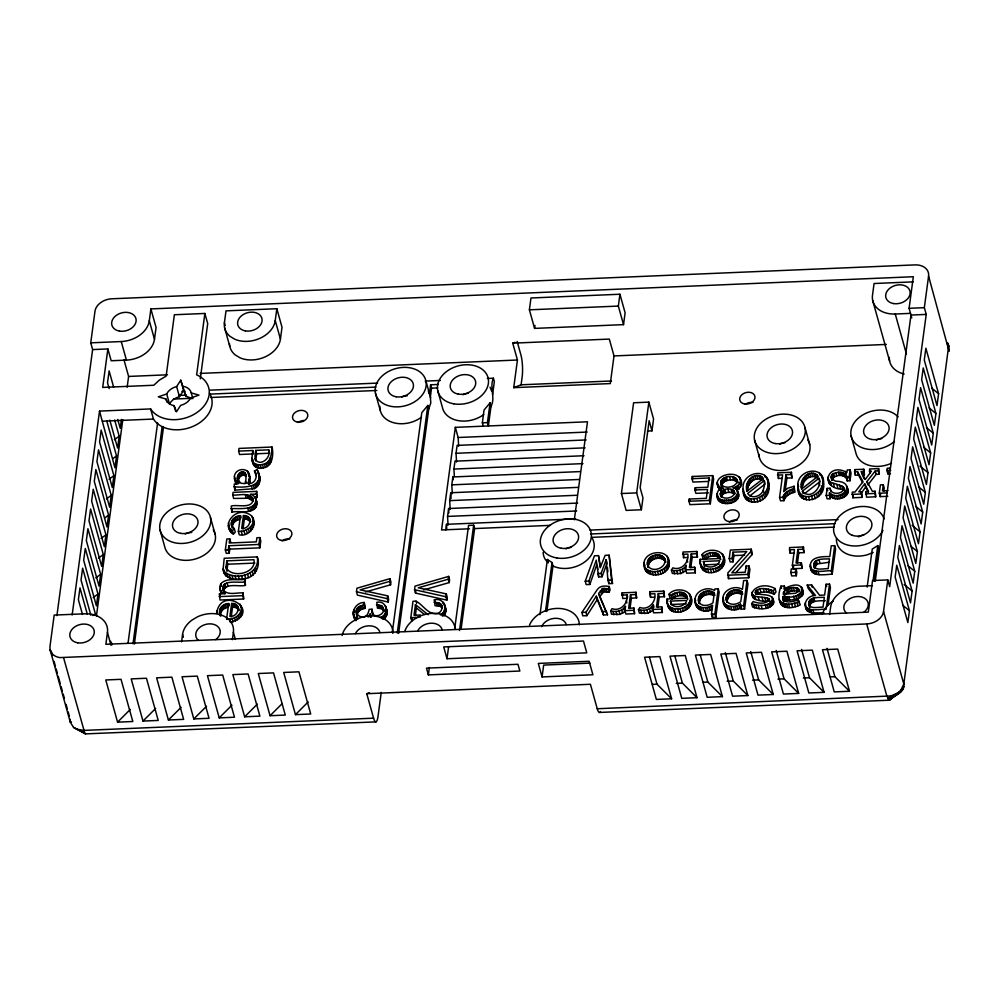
<?xml version="1.0" encoding="UTF-8"?>
<svg xmlns="http://www.w3.org/2000/svg" width="999" height="999" viewBox="0 0 999 999"><rect width="100%" height="100%" fill="white"/><g stroke="black" fill="none" stroke-linecap="round" stroke-linejoin="round"><path stroke-width="1.5" d="M223.114 569.055L224.226 558.279L257.267 556.893C261.251 567.37 253.771 578.995 242.457 578.883C234.89 580.144 223.476 578.908 223.114 569.055L224.763 574.45M224.051 572.427L224.051 569.992M737.175 480.282C737.524 488.049 721.328 490.047 720.629 482.217C722.527 475.037 737.225 473.951 737.799 482.529M784.365 586.026L783.965 589.035C807.816 575.337 807.729 601.398 782.966 596.515C781.817 604.495 793.88 601.985 798.089 599.562L800.299 604.857C784.302 612.462 774.425 604.532 780.931 586.163L784.365 586.026L785.314 589.398M780.294 601.323L780.756 604.333M717.519 484.365L719.542 486.975L720.491 490.347C706.068 474.987 743.456 466.171 741.47 484.752L739.11 488.761L736.738 490.309L735.788 486.938L738.161 485.377L740.534 481.368M718.456 487.737L717.282 482.355M216.571 613.411C220.979 583.891 263.636 612.137 230.394 622.439L229.458 619.068L226.561 619.33L228.684 603.508C222.477 603.583 217.033 610.077 220.504 616.046C219.792 611.588 223.726 607.991 227.809 607.205L226.873 603.821M231.368 524.787L234.328 528.783L235.277 532.155L233.354 534.115C220.742 525.549 234.353 508.241 246.89 513.224C260.639 517.494 252.422 537.662 239.298 534.815L238.349 531.443L240.484 515.621C234.877 515.746 229.183 521.291 231.993 527.035M741.47 484.752L740.072 478.071M782.966 596.515L783.903 599.887C791.52 600.874 807.667 599.213 802.01 587.862M720.242 493.681C720.616 500.949 736.026 498.676 734.265 491.333C730.943 487.337 721.802 488.311 720.242 493.681L721.178 497.052C722.739 491.77 730.831 491.196 734.74 494.006L733.79 490.634M229.458 619.068C236.039 618.718 243.406 612.774 240.959 605.631M238.349 531.443C245.717 531.88 255.482 526.211 252.759 517.744M672.127 598.863L671.191 595.479C675.312 591.096 686.725 590.322 687.15 598.151L667.132 599C665.197 611.538 684.615 611.475 689.235 602.709C696.091 590.159 675.424 585.801 668.968 594.305L669.904 597.689L672.127 598.863C676.073 595.204 684.34 593.731 687.587 599M667.282 603.159C668.831 620.491 699.2 610.302 690.159 595.129M705.107 559.215L704.17 555.844C708.291 551.46 719.705 550.674 720.129 558.503L700.112 559.353C698.176 571.89 717.594 571.828 722.215 563.061C729.07 550.511 708.403 546.153 701.947 554.67L702.884 558.041L705.107 559.215C709.053 555.556 717.319 554.095 720.566 559.353M700.262 563.511C702.684 582.017 733.666 569.442 722.277 553.921M353.509 614.822L356.006 620.679C349.6 613.861 355.045 602.36 364.26 602.484L365.309 608.379C360.839 608.466 356.006 612.337 357.217 617.157M643.968 564.547C643.094 550.624 669.48 547.477 669.293 562.937C670.192 576.972 643.731 580.169 643.968 564.547L646.128 571.328M234.64 478.646L236.363 482.38L238.137 483.903L234.191 484.078L234.765 490.159L254.308 488.648L258.304 485.439L260.115 478.733L257.23 469.617L254.458 470.941C258.704 475.949 254.845 484.715 247.939 483.491C257.155 463.898 226.748 465.921 236.139 483.953L235.539 480.157M248.763 480.157L249.713 483.528L250 478.533L248.227 471.99M372.015 609.228L372.902 615.084L372.015 609.228L369.155 609.353C366.158 627.697 344.705 608.166 364.36 604.994L364.26 602.484M824 612.824L811.675 612.899L807.167 610.726C802.185 603.995 807.329 595.304 815.546 595.554L807.229 585.064L811.563 584.877L819.592 595.267L824.637 595.054L826.086 584.265L829.495 584.115L830.444 587.499L828.059 605.282M810.289 566.246C809.964 556.343 823.001 556.518 829.807 556.593L831.255 545.791L834.664 545.654L835.601 549.025L832.217 574.225C825.162 574.275 810.376 577.959 810.289 566.246L812.337 572.252M813.71 565.634C813.586 557.842 824.475 559.203 829.507 558.853L828.171 568.731C824.025 568.144 815.496 571.341 813.71 565.634L814.335 567.882M722.826 599.512C722.252 589.984 735.014 584.577 742.432 589.41L743.618 580.581L747.027 580.431L747.964 583.816L744.58 609.015L741.171 609.153L740.459 604.12C734.977 608.091 723.975 607.542 722.826 599.512C722.314 609.49 734.59 612.587 741.395 607.492L740.459 604.12M808.666 604.083C808.566 596.266 819.355 597.639 824.337 597.315L823.014 607.205C818.868 606.593 810.426 609.852 808.666 604.083L809.54 607.342M809.602 607.454C809.502 599.65 820.291 601.011 825.274 600.699M645.192 567.944C652.447 576.211 671.066 569.73 667.956 557.767M695.004 600.686C694.417 591.121 707.192 585.751 714.61 590.584L714.834 588.96L718.244 588.811L719.18 592.182L715.796 617.394L712.387 617.532L711.45 614.16L712.637 605.294C707.167 609.24 696.116 608.728 695.004 600.686C694.717 609.577 704.844 613.586 711.912 609.615L710.976 606.231M380.232 617.632C389.672 615.084 387.088 599.937 376.798 602.297L377.41 608.129L382.093 608.866L384.203 611.438L382.118 606.181L376.461 604.757M383.216 615.896L384.165 619.268L387.212 613.798L386.001 606.955M647.364 563.911C646.54 553.708 665.434 550.998 665.634 562.25C661.9 554.632 647.589 558.703 648.314 567.295L647.364 563.911L648.264 567.507M245.08 473.002L246.029 476.373C242.108 472.602 236.738 478.783 238.724 483.041C232.929 476.885 244.28 466.034 246.229 476.136M440.397 614.947C449.001 610.414 444.155 597.127 434.39 599.812L435.002 605.644L440.172 606.331L442.195 607.854L440.384 603.608L434.053 602.272M442.969 612.662L443.918 616.033L445.866 611.563L445.604 607.792M727.085 602.447C722.477 593.581 735.339 585.839 742.095 591.932L742.719 594.18M740.696 590.921L741.645 594.293C735.851 591.183 726.735 595.004 727.172 602.235L726.236 598.851M233.828 486.788C242.969 487.587 262.3 487.924 258.828 473.226M699.3 603.646C694.742 594.78 707.492 587 714.273 593.106L714.909 595.354M712.874 592.095L713.823 595.466C708.004 592.345 698.95 596.203 699.4 603.421L698.463 600.049M746.553 489.048C744.742 480.144 756.73 470.304 763.398 478.533L746.852 491.383L746.553 489.048L747.177 491.308M801.273 486.738C799.475 477.834 811.463 467.994 818.119 476.223L801.573 489.073L801.273 486.738L801.91 488.998M802.384 491.171C809.977 500.561 822.627 487.724 818.98 478.284L802.384 491.171L803.009 493.419M251.873 458.291L252.772 450.524L238.611 451.111L238.973 448.426L272.015 447.028C273.801 454.158 272.652 466.433 263.424 467.882C256.743 470.042 251.723 464.71 251.873 458.291L253.546 464.86M252.809 461.663L252.934 459.69M743.144 489.06C741.108 471.64 770.416 466.171 768.88 486.525C770.941 503.758 741.57 509.64 743.144 489.06L743.768 491.308M743.318 491.396C748.651 508.479 774.35 493.331 767.22 478.658M797.864 486.75C795.728 469.518 825.261 463.661 823.601 484.215C825.661 501.448 796.29 507.33 797.864 486.75L798.8 490.122M798.039 489.085C803.371 506.168 829.07 491.021 821.94 476.361M438.299 384.465L430.594 384.802L429.395 393.743L428.334 391.133M430.594 384.802L431.531 388.161L430.344 397.103L430.819 402.922L428.758 408.841L398.613 633.378M56.906 615.646L92.62 349.588L90.747 342.832L94.98 311.263A15.584 11.513 -15.6 0 1 111.813 298.788L914.922 264.897A15.584 11.513 -15.6 0 1 928.583 276.099L949.05 351.298L948.725 345.617L947.589 342.832L947.739 345.567M72.153 615.009L99.525 411.089L150.637 408.928A31.181 23.027 -15.6 0 0 197.952 411.813A31.181 23.027 -15.6 0 0 196.641 374.837L204.87 313.461L174.375 314.747L166.134 376.123L159.316 380.144L153.809 385.252L102.71 387.412L107.88 348.938L92.62 349.588M99.525 411.089L114.947 467.757L116.533 455.919L106.681 420.641M97.989 594.018L96.404 605.856L83.679 560.289L85.277 548.451L97.989 594.018L93.182 597.589M100.649 574.288L99.051 586.126L86.339 540.571L87.924 528.733L100.649 574.288L95.829 577.859M103.297 554.557L101.698 566.396L88.986 520.841L90.572 509.003L103.297 554.557L98.476 558.129M105.944 534.84L104.346 546.665L91.633 501.111L93.219 489.273L105.944 534.84L101.124 538.399M108.591 515.109L107.005 526.948L94.281 481.381L95.867 469.542L108.591 515.109L104.982 517.782M111.239 495.379L109.653 507.217L96.928 461.65L98.514 449.812L111.239 495.379L106.431 498.938M113.886 475.649L112.3 487.487L99.575 441.92L101.161 430.082L113.886 475.649L109.078 479.22M114.673 420.03L119.181 436.188L117.595 448.027L109.803 420.104M121.441 419.43L120.242 428.296L117.782 419.48M96.441 615.996L122.79 419.717M127.148 387.262L128.609 376.436L123.988 359.902M376.061 721.877L85.502 733.878L73.551 727.397L70.317 722.252L50.062 649.687L49.95 646.653L54.183 615.084L84.69 613.798A25.986 19.193 -15.6 0 1 107.455 632.454L105.857 644.293L868.306 612.125L872.539 580.556L887.786 579.907L889.672 586.663L926.223 314.41L924.337 307.667L928.583 276.099M107.88 348.938L111.176 360.751L126.423 360.115A25.986 19.193 -15.6 0 0 154.483 339.31L149.301 320.741L150.886 308.916L913.323 276.735L909.09 308.304L911.762 317.869M154.483 339.31L156.069 327.472L150.886 308.916M128.022 643.281L157.592 423.014M133.017 643.781L162.15 426.735M134.365 644.068L163.511 427.035M200.287 378.821L207.705 323.589L204.87 313.461M181.568 641.808L182.567 634.402A25.986 19.193 -15.6 0 1 191.883 620.142L197.565 616.783A25.986 19.193 -15.6 0 1 233.391 632.255L235.389 639.397M225.212 325.549L224.413 322.702L226.011 310.864L276.835 308.716L282.018 327.285L280.432 339.123A25.986 19.193 -15.6 0 1 240.01 357.817L235.177 354.895A25.986 19.193 -15.6 0 1 229.47 343.831M245.454 585.327L244.518 581.955C239.123 583.241 220.517 578.821 223.214 590.022C227.984 595.766 236.838 592.395 243.032 592.931L243.619 599.025L220.017 600.024L219.443 593.93L225.337 593.681C219.98 593.156 218.019 586.463 221.691 582.867C228.059 577.572 237.45 580.706 244.88 579.258L245.454 585.327C239.623 587.287 223.963 581.855 223.664 592.157M229.795 549.113L259.877 547.839L258.941 544.467L228.858 545.741L229.795 549.113L229.246 553.234L226.286 553.359L225.337 549.987L226.823 538.998L229.782 538.873L230.719 542.257M257.255 497.44L256.318 494.068L250.387 494.318C256.044 495.292 258.341 502.634 255.881 507.33C250.299 514.435 239.285 510.414 231.818 512.137L231.244 506.043C236.85 504.158 252.897 509.44 253.034 499.238C249.638 491.733 238.736 495.666 232.717 495.054L233.079 492.37L256.668 491.371L257.255 497.44L254.295 497.564M231.818 512.137L232.18 509.415M234.765 490.159L235.14 487.45M226.074 566.495L226.823 560.851L253.946 559.702C256.793 574.363 229.108 578.796 226.074 566.495L227.01 569.867L227.772 564.223L226.823 560.851M229.246 553.234L228.309 549.862L228.858 545.741M229.782 538.873L229.221 543.019L256.331 541.883L256.893 537.737L259.852 537.612L260.801 540.983L259.877 547.839M231.631 603.421L229.895 616.358C238.773 617.22 241.995 602.996 231.631 603.421L232.58 606.793L231.231 616.858M243.431 515.534L241.696 528.471C250.562 529.333 253.796 515.109 243.431 515.534L244.38 518.906L243.032 528.971M269.318 452.097L268.694 449.85L255.732 450.399L254.957 456.193L255.619 460.939M255.894 459.565L256.668 453.771L255.732 450.399M232.405 639.66L233.391 632.255M280.432 339.123L275.249 320.554L276.835 308.716M243.619 599.025L243.032 592.931M244.518 581.955L244.88 579.258M256.318 494.068L256.668 491.371M268.694 449.85C271.578 457.954 259.615 467.682 254.995 458.691M257.267 556.893C260.614 575.112 234.415 581.543 223.813 571.078M258.941 544.467L259.852 537.612M272.015 447.028C271.716 453.558 270.791 463.486 262.475 464.51C258.616 465.272 253.022 464.66 252.073 460.015M389.997 578.658L389.622 581.418L360.115 589.86L387.687 595.854L388.623 599.225L388.249 602.06L357.417 595.129L356.481 591.745L356.955 588.211L389.997 578.658L390.934 582.03L390.572 584.79L365.484 591.97M388.249 602.06L387.3 598.688L387.687 595.854M381.243 692.382L378.009 716.47A15.584 3.184 87.6 0 1 373.601 718.181L83.866 730.406L76.461 729.145M392.295 632.467L421.803 412.662L427.822 405.457L428.758 408.841M397.265 633.079L427.822 405.457M412.137 618.056L411.738 621.041L410.801 617.657L412.999 601.273L416.009 601.148C422.977 604.657 428.746 615.921 437.912 613.398C441.321 612.187 443.269 607.617 441.258 604.482M448.651 576.398L448.276 579.208L418.256 587.787L446.303 593.893L447.24 597.265L446.853 600.149L415.497 593.094L414.548 589.71L415.035 586.126L448.651 576.398L449.587 579.77L449.213 582.579L423.489 589.934M415.497 593.094L415.821 590.696M428.271 614.772L415.447 604.632L414.023 615.272L420.392 615.009L420.092 617.27M415.372 615.609L416.383 608.004L415.447 604.632M574.325 519.792L587.487 421.79L455.332 427.36L441.558 529.957L469.518 528.783M445.741 530.044L446.503 524.313L575.549 518.868M448.064 525.199L447.564 516.421L448.626 508.528L577.672 503.084M450.174 509.415L449.687 500.636L450.749 492.744L578.234 487.362M452.297 493.631L451.798 484.852L452.859 476.96L580.357 471.578M454.333 476.386L453.921 469.068L454.982 461.176L584.028 455.731M456.531 462.062L456.043 453.284L457.105 445.392L586.151 439.947M428.371 674.887L426.486 668.144L517.969 664.285L519.855 671.028L428.371 674.887L429.358 667.494M446.853 600.149L445.916 596.765L446.303 593.893M447.003 658.741L443.706 646.927L583.478 641.033L586.775 652.846L447.003 658.741L448.588 646.902M454.757 628.296L468.568 525.412L473.651 525.199L474.6 528.571L461.076 629.32M483.291 426.186L482.355 422.814L484.065 410.015L490.084 402.822L491.033 406.206L488.374 425.974L487.437 422.602L490.084 402.822M459.515 630.519L473.651 525.199M489.685 408.241C496.878 399.4 488.886 387.999 493.394 378.209L487.35 378.471M492.607 394.468L494.33 381.593L493.394 378.209M512.737 343.156L609.315 339.086L614.01 355.931L610.302 383.579L513.723 387.649L517.445 360.015L512.737 343.156L514.947 342.295M529.395 309.827L530.981 297.989L619.929 294.243L625.112 312.799L623.526 324.638L534.577 328.396L529.395 309.827L618.344 306.081L623.526 324.638M513.723 387.649L521.103 384.802L522.152 376.91A15.584 3.184 87.6 0 0 520.916 354.945L517.145 341.446M534.577 328.396L534.977 325.437M539.984 614.622L547.39 559.49L552.035 562.549L552.971 565.921L546.853 611.538M545.504 611.201L552.035 562.549M542.07 676.922L538.311 663.423L589.135 661.276L592.907 674.775L542.07 676.922L543.668 665.084L589.872 663.136M618.344 306.081L619.929 294.243M651.972 430.844L649.15 420.716L640.147 487.799L642.969 497.927L641.383 509.765L626.136 510.402L621.415 493.531L633.603 402.772L648.851 402.135L653.558 419.006L651.972 430.844L647.402 431.031M626.685 598.339L622.752 598.501L622.115 592.869L636.013 592.282L636.65 597.914L631.405 598.139L630.469 594.767L635.714 594.542L636.65 597.914M641.383 509.765L636.663 492.894L648.851 402.135M630.469 594.767L628.658 608.241L633.903 608.016L634.54 613.661L625.886 614.023L624.937 610.651L625.549 606.131C622.602 611.226 615.908 612.362 610.614 610.889L612.025 608.678C620.541 611.775 628.346 603.334 627.06 594.904L621.803 595.129M629.994 608.628L631.405 598.139M634.54 613.661L633.903 608.016M635.714 594.542L636.013 592.282M654.495 597.165L650.561 597.327L649.924 591.695L663.836 591.108L664.472 596.74L659.215 596.965L658.279 593.593L663.523 593.369L664.472 596.74M650.561 597.327L649.924 591.695M658.279 593.593L656.468 607.067L661.713 606.843L662.362 612.487L653.696 612.849L652.759 609.477L653.358 604.957C650.411 610.052 643.718 611.188 638.423 609.715L639.835 607.504C648.363 610.601 656.168 602.16 654.869 593.731L649.625 593.955M657.817 607.454L659.215 596.965M662.362 612.487L661.713 606.843M663.523 593.369L663.836 591.108M688.973 501.261L689.273 499.038L706.33 498.326L707.517 489.448L694.942 489.985L695.229 487.762L707.816 487.225L709.053 477.984L691.995 478.696L692.295 476.473L712.712 475.611L713.648 478.983L710.326 503.783L689.909 504.645L688.973 501.261L709.377 500.412L710.326 503.783M687.474 557.517L683.541 557.692L682.904 552.047L696.815 551.46L697.452 557.105L692.195 557.317L691.258 553.946L696.503 553.721L697.452 557.105M683.541 557.692L683.84 555.432M691.258 553.946L689.447 567.432L694.692 567.207L695.341 572.839L686.675 573.201L685.739 569.83L686.338 565.309C683.391 570.417 676.698 571.54 671.403 570.067L672.814 567.857C681.343 570.966 689.148 562.512 687.849 554.095L682.604 554.308M690.796 567.807L692.195 557.317M695.341 572.839L694.692 567.207M696.503 553.721L696.815 551.46M709.377 500.412L712.712 475.611M714.273 593.106L712.986 602.722C709.103 606.006 700.761 607.192 698.663 601.386M712.387 617.532L712.786 614.585M715.796 617.394L714.859 614.01L718.244 588.811M751.223 549.175L750.923 551.423L731.817 572.802L745.229 572.24L746.053 566.058L748.975 565.933L749.912 569.305L748.775 577.747L728.458 578.608L727.809 572.976L746.74 551.61L732.979 552.185L733.928 555.556L733.079 561.838L730.169 561.962L729.22 558.591L730.369 550.049L751.223 549.175L752.16 552.547L751.86 554.807L735.776 572.802M728.458 578.608L728.758 576.348M733.079 561.838L732.142 558.466L732.979 552.185M742.095 591.932L740.796 601.598C736.912 604.894 728.596 605.943 726.46 600.199M741.171 609.153L741.395 607.492M744.58 609.015L743.643 605.644L747.027 580.431M748.775 577.747L747.839 574.375L748.975 565.933M782.254 478.309L778.396 478.471L777.759 472.864L791.433 472.29L792.082 477.884L786.925 478.109L785.976 474.737L791.146 474.513L792.082 477.884M778.396 478.471L778.696 476.248M785.976 474.737L783.703 491.658L787.786 488.224L794.093 486.251L794.667 492.32C790.097 493.031 785.239 496.053 783.89 500.674L780.506 500.824L779.57 497.44L782.604 474.875L777.459 475.087M785.264 490.422L786.925 478.109M791.146 474.513L791.433 472.29M794.667 492.32L794.093 486.251M783.478 592.632L783.253 594.33L795.704 593.206L798.576 591.196L798.688 589.173L797.751 588.199C792.956 586.425 786.026 587.887 783.478 592.632L784.115 594.88M794.093 553.021L790.172 553.184L789.535 547.552L803.446 546.965L804.083 552.597L798.825 552.822L797.889 549.45L803.134 549.225L804.083 552.597M783.753 602.372L783.903 599.887M790.172 553.184L790.471 550.924M790.783 572.564L791.258 568.943L795.891 568.756L796.827 572.127L796.353 575.736L791.72 575.936L790.783 572.564L795.404 572.365L796.353 575.736M797.889 549.45L796.078 562.924L801.323 562.712L801.972 568.344L793.281 568.706L792.344 565.334L794.455 549.587L789.235 549.812M793.281 568.706L793.668 565.846M795.404 572.365L795.891 568.756M797.427 563.311L798.825 552.822M801.972 568.344L801.323 562.712M803.134 549.225L803.446 546.965M827.846 478.821L830.381 482.167L841.87 486.026L842.806 489.41C818.156 488.049 827.984 461.426 846.902 472.577L847.264 469.942L850.099 469.817L851.048 473.189L850.037 480.731L847.189 480.856C849.824 466.009 820.366 473.538 835.651 481.218C858.191 481.518 841.258 503.521 829.495 492.769L830.094 498.726L827.135 498.851L826.185 495.479L827.147 488.386L830.107 488.261L831.043 491.645M830.094 498.726L829.495 492.769M829.495 584.115L826.111 609.328C819.754 608.741 811.737 611.9 806.23 607.355M832.217 574.225L831.28 570.854L834.664 545.654M829.645 614.46L830.644 607.055A25.986 19.193 -15.6 0 1 858.703 586.263L872.427 585.676M850.037 480.731L849.088 477.36L850.099 469.817M862.587 482.567L858.478 475.087L855.369 475.224L854.732 469.617L863.785 469.243L864.422 474.837L862.274 474.925L861.325 471.553L863.486 471.466L864.422 474.837M866.932 481.518L867.869 484.89L876.173 474.338L879.282 474.213L878.333 470.841L875.236 470.966L866.932 481.518L872.377 491.321L875.049 491.208L875.686 496.803L866.558 497.19L865.921 491.595L868.581 491.483L864.684 483.741L858.79 491.895L861.363 491.783L862.012 497.377L852.884 497.764L852.234 492.17L854.994 492.045L863.011 481.68L857.542 471.715L854.432 471.84M855.369 475.224L854.732 469.617M852.884 497.764L853.171 495.541M863.486 471.466L863.785 469.243M862.012 497.377L861.363 491.783M869.892 473.464L869.555 468.993L878.633 468.618L879.282 474.213M875.686 496.803L875.049 491.208M878.333 470.841L878.633 468.618M887.849 496.291L880.244 496.615L879.295 493.231L880.419 484.852L883.291 484.74L884.227 488.111L883.815 491.196M867.144 587.087L872.252 549.063L877.771 545.591L878.72 548.963L874.4 581.131M880.244 496.615L880.619 493.818M883.291 484.74L882.454 490.896L887.936 490.659M890.421 473.738L887.849 473.851L886.9 470.479L887.199 468.256L890.246 468.119M873.039 580.819L877.771 545.591M887.849 473.851L888.148 471.628M875.249 581.118L910.976 315.06L926.223 314.41M599.712 712.437L889.435 700.212C894.005 695.242 905.394 692.619 903.808 684.04L883.553 611.475L887.786 579.907M935.938 413.474L934.352 425.312L921.64 379.77L923.226 367.944L935.938 413.474L929.107 407.879M938.585 393.743L937 405.582L924.287 360.052L925.873 348.214L938.585 393.743L931.755 388.149M909.465 610.751L907.854 622.589L895.141 577.06L896.74 565.222L909.465 610.751L902.634 605.169M912.112 591.021L910.514 602.859L897.801 557.33L899.4 545.491L912.112 591.021L904.145 584.502M914.759 571.291L913.161 583.129L900.449 537.599L902.035 525.761L914.759 571.291L907.929 565.709M917.407 551.56L915.821 563.399L903.096 517.869L904.694 506.031L917.407 551.56L910.576 545.978M920.054 531.843L918.468 543.668L905.743 498.139L907.342 486.301L920.054 531.843L912.087 525.312M922.701 512.112L921.115 523.951L908.391 478.421L909.989 466.583L922.701 512.112L915.871 506.518M925.349 492.382L923.763 504.22L911.038 458.691L912.636 446.853L925.349 492.382L918.518 486.788M927.996 472.652L926.41 484.49L913.685 438.961L915.284 427.122L927.996 472.652L920.029 466.133M930.643 452.922L929.058 464.76L916.333 419.23L917.931 407.392L930.643 452.922L923.813 447.327M933.291 433.191L931.705 445.03L918.993 399.5L920.579 387.662L933.291 433.191L926.46 427.597M237.774 479.657L240.946 483.266L245.08 483.616L246.004 478.983L245.604 473.876M760.801 476.148L761.738 479.532C754.882 476.623 747.851 482.967 747.627 489.847L746.678 486.476M817.919 478.196C811.3 473.239 802.359 480.057 802.347 487.549L801.398 484.165M230.881 508.753C237.962 507.879 256.918 511.5 255.844 498.688M232.305 528.159C231.593 523.701 235.527 520.104 239.61 519.318L238.674 515.946M828.983 562.287L817.307 563.936L814.684 567.807L813.735 564.435M847.189 480.856C846.802 473.626 833.715 473.663 832.155 480.257L831.218 476.885M721.578 485.589C723.363 479.345 733.691 478.046 737.761 482.617L736.825 479.245M719.542 486.975L723.376 488.199C713.024 489.41 717.107 502.809 726.46 500.099C733.928 502.035 743.456 490.022 732.854 487.799L735.788 486.938M716.882 495.379C716.982 509.103 744.292 504.27 737.674 491.246M830.444 496.141C836.038 502.747 852.284 496.69 847.127 487.1M767.22 597.889L769.23 599.075C767.394 604.707 757.766 603.571 753.246 601.485L751.61 603.608L752.547 606.992C759.028 609.565 770.229 610.339 773.638 602.984C774.525 592.37 761.987 595.978 755.756 593.319L755.344 592.807C757.205 586.151 768.393 588.711 773.226 590.896L774.175 594.268L775.998 591.92L775.049 588.548C755.244 577.784 738.361 602.21 768.156 601.261L767.22 597.889L754.844 596.278L751.91 593.768M783.89 500.674L782.941 497.302C784.302 492.682 789.16 489.647 793.73 488.948M883.553 611.475A15.584 11.513 -15.6 0 1 866.707 623.95L886.975 696.515L889.435 700.212L900.973 690.047L903.808 684.04L948.725 345.617M751.61 603.608C757.966 606.306 771.578 607.105 772.652 598.189M763.261 490.159L764.422 485.726L764.26 480.594L747.664 493.481C751.51 499.537 761.325 496.378 763.261 490.159L763.885 492.42M600.474 566.595L598.488 555.619L594.455 555.781L585.227 581.231L586.176 584.602L589.835 584.452L588.886 581.081L596.253 560.139L598.663 576.923L602.022 576.773L607.092 563.099M589.835 584.452L596.703 564.91M889.435 700.212L890.883 697.527M602.022 576.773L601.073 573.401L606.156 559.727L606.78 561.975M368.082 617.095L370.317 613.798L371.253 617.17M597.227 599.575L603.471 614.972L607.504 614.797L599.637 596.715L603.696 591.858L609.153 592.182L608.204 588.811L609.19 586.5C605.207 585.664 599.962 585.576 597.439 589.373L581.88 612.462L582.817 615.834L586.9 615.671L597.227 599.575L596.278 596.203L585.963 612.287L586.9 615.671M609.153 592.182L610.127 589.872L609.19 586.5M608.204 588.811L602.759 588.486L598.688 593.344L607.504 614.797M183.204 386.313A12.987 9.59 -15.6 0 1 191.246 392.907L198.963 395.117L190.572 398.014A12.987 9.59 -15.6 0 1 180.644 405.369L176.511 411.763L174.063 405.644A12.987 9.59 -15.6 0 1 166.021 399.051L158.304 396.84L166.708 393.943A12.987 9.59 -15.6 0 1 176.623 386.588L180.757 380.194L186.026 396.441A12.987 9.59 -15.6 0 1 191.383 398.751M166.708 393.943L169.53 404.071A12.987 9.59 -15.6 0 1 179.458 396.715L183.579 390.322L180.757 380.194M861.413 492.944L865.621 487.125L864.684 483.741M797.751 588.199L798.701 591.583C793.968 589.797 787.874 591.271 784.69 595.279L783.74 591.908M773.226 590.896L775.049 588.548M233.354 534.115L232.405 530.731L234.328 528.783M117.57 722.152L132.817 721.515L121.029 679.32L105.782 679.969L117.57 722.152L130.27 709.44M295.467 714.647L310.714 713.998L298.938 671.815L283.691 672.464L295.467 714.647L308.179 701.935M142.982 721.078L158.229 720.441L146.453 678.246L131.206 678.895L142.982 721.078L155.694 708.403M168.394 720.004L183.641 719.367L171.865 677.172L156.618 677.821L168.394 720.004L181.106 707.329M193.806 718.93L209.053 718.293L197.278 676.111L182.03 676.748L193.806 718.93L206.531 706.256M219.218 717.869L234.478 717.22L222.69 675.037L207.442 675.674L219.218 717.869L231.943 705.182M244.643 716.795L259.89 716.146L248.114 673.963L232.854 674.6L244.643 716.795L257.355 704.108M270.055 715.721L285.302 715.072L273.526 672.889L258.279 673.526L270.055 715.721L281.706 704.095M887.761 698.738L890.971 695.953L901.348 691.383L890.209 699.375M888.598 699.999L894.804 694.617M774.175 594.268C768.918 591.82 761.925 590.834 756.88 594.13L755.931 590.759M749.787 495.941L765.209 483.978M804.507 493.631L819.929 481.668M610.614 610.889L611.55 614.26L619.992 614.385L624.775 611.725L623.826 608.354M671.403 570.067L672.352 573.438L680.794 573.563L685.564 570.904L684.615 567.532M638.423 609.715L639.372 613.086L647.814 613.211L652.584 610.551L651.635 607.18M114.373 439.76L119.181 436.188M112.924 458.591L116.533 455.919M92.944 615.534L95.342 613.748L82.63 568.181L81.031 580.019L90.884 615.297M779.345 599.587C782.692 607.017 793.531 603.97 799.362 601.485M873.188 552.435L867.544 554.707A25.986 19.193 -15.6 0 1 836.425 538.648M71.466 721.815L70.317 722.252L70.205 719.205M373.601 718.181L366.758 693.706L369.505 692.644M902.884 687.125L904.02 686.675M900.973 690.047L903.183 689.185M890.971 695.953L597.24 708.741L590.409 684.278L366.758 693.706M913.236 281.868L874.075 283.516L872.489 295.354A25.986 19.193 -15.6 0 0 895.254 314.011L906.418 353.996M90.747 342.832L121.241 341.546A25.986 19.193 -15.6 0 0 149.301 320.741M909.09 308.304L924.337 307.667M895.254 314.011L910.501 313.374M128.609 376.436L167.482 374.8M200.15 373.414L517.445 360.015M614.01 355.931L886.363 344.43M181.918 391.358L185.027 391.221M209.877 390.172L377.61 383.092M425.174 381.106L440.384 380.457M178.709 395.429L186.476 395.104M209.765 394.118L375.924 387.1M173.439 399.063L190.522 398.339M210.702 397.49L376.86 390.472M431.531 388.161L437.699 387.899M521.103 384.802L611.438 380.981M102.36 421.203L153.459 419.056A31.181 23.027 -15.6 0 0 193.956 425.961A31.181 23.027 -15.6 0 0 209.465 393.156M482.355 422.814L487.437 422.602M455.332 427.36L458.154 437.5L587.2 432.055M253.709 453.896L239.56 454.495L238.611 451.111M256.668 453.771L269.63 453.221M456.043 453.284L585.089 447.839M453.921 469.068L582.966 463.623M451.798 484.852L579.295 479.47M869.255 471.216L871.415 471.128L865.259 479.47L861.325 471.553M886.9 470.479L890.758 470.317M708.453 481.418L692.944 482.067L691.995 478.696M846.253 477.485L849.088 477.36M449.687 500.636L577.172 495.254M621.415 493.531L636.663 492.894M708.453 492.832L695.878 493.356L694.942 489.985M779.57 497.44L782.941 497.302M826.185 495.479L829.158 495.354M851.935 494.393L861.063 494.006M865.621 493.818L874.749 493.431M879.295 493.231L886.9 492.919M447.564 516.421L576.61 510.976M474.6 528.571L550.486 525.362M589.984 530.094L838.136 519.617M590.559 533.99L834.889 523.676M225.337 549.987L228.309 549.862M591.508 537.362L834.277 527.122M227.772 564.223L254.882 563.086M606.156 559.727L607.941 580.269L608.891 583.653L612.499 583.503L609.14 555.169L605.157 555.332L600.149 567.782L598.488 555.619M733.928 555.556L744.617 555.107M729.22 558.591L732.142 558.466M703.408 561.463L719.779 560.764C718.031 567.869 704.295 569.967 703.408 561.463L704.67 566.246M719.23 564.21L704.357 564.835L704.557 566.208M597.714 573.538L601.073 573.401M685.739 569.83L694.392 569.467M792.344 565.334L801.023 564.959M219.081 596.64L242.67 595.654M585.227 581.231L588.886 581.081M607.941 580.269L611.55 580.119L612.499 583.503M727.509 575.224L747.839 574.375M831.28 570.854C824.924 570.267 816.907 573.438 811.388 568.881M670.429 601.098L686.8 600.411C685.052 607.517 671.316 609.615 670.429 601.098L671.378 604.482L686.251 603.846M410.801 617.657L418.544 617.332M581.88 612.462L585.963 612.287M596.278 596.203L602.522 611.588L606.555 611.425M624.937 610.651L633.603 610.277M652.759 609.477L661.413 609.103M740.234 605.781L743.643 605.644M711.45 614.16L714.859 614.01M50.062 649.687A15.584 11.513 -15.6 0 0 59.715 657.604L866.707 623.95M652.422 684.365L656.992 684.178L671.603 698.776L656.355 699.425L644.58 657.23L659.827 656.593L671.603 698.776M676.311 683.391L682.417 683.129L697.015 697.702L681.768 698.351L669.992 656.156L685.239 655.519L697.015 697.702M703.259 682.255L707.829 682.067L722.427 696.628L707.18 697.277L695.404 655.082L710.651 654.445L722.427 696.628M727.147 681.243L733.241 680.993L747.851 695.554L732.604 696.203L720.816 654.02L736.063 653.371L747.851 695.554M752.559 680.169L758.666 679.919L773.263 694.492L758.016 695.129L746.241 652.946L761.488 652.297L773.263 694.492M777.971 679.095L784.078 678.845L798.676 693.418L783.428 694.055L771.653 651.872L786.9 651.223L798.676 693.418M803.383 678.034L809.49 677.772L824.088 692.344L808.84 692.981L797.065 650.799L812.312 650.149L824.088 692.344M830.331 676.897L834.902 676.698L849.512 691.271L834.252 691.907L822.477 649.725L837.724 649.088L849.512 691.271M253.484 501.348L248.164 498.251L233.654 498.439L232.717 495.054M244.38 518.906L247.39 519.505L250.424 521.69L249.488 518.319M232.58 606.793L236.85 607.979L239.148 610.589L238.199 607.205M414.548 589.71L445.916 596.765M356.481 591.745L387.3 598.688M357.767 618.968L355.07 617.307M79.982 730.169L85.502 733.878M73.551 727.397L85.052 733.428M701.947 554.67L704.17 555.844M668.968 594.305L671.191 595.479M552.971 565.921L553.671 566.346A25.986 19.193 -15.6 0 0 584.777 561.913A25.986 19.193 -15.6 0 0 592.007 537.924M228.371 525.524L229.046 527.609L232.405 530.731M841.87 486.026L843.393 487.175L844.38 490.159M801.41 589.635L803.258 592.282M416.383 608.004L424.4 614.472M548.326 562.862L545.342 559.515A25.986 19.193 -15.6 0 1 543.131 552.36M846.765 488.186L848.076 490.472M813.71 595.429L808.179 588.436L807.229 585.064M221.179 615.721L219.568 612.674M248.314 474.15L249.725 476.848M805.119 604.72L807.167 610.726M737.712 493.007L738.611 494.617M691.096 598.501L689.298 593.568M258.167 472.989L259.777 476.598M768.156 482.042L766.233 476.81M773.039 600.474L773.601 601.573M256.78 502.06L254.882 496.815M865.621 487.125L868.231 492.282M862.924 476.248L864.235 478.883M386.263 608.903L386.938 610.327M647.639 565.259C651.548 573.651 667.295 568.106 664.697 558.866M490.059 387.175L491.658 391.096M183.579 390.322L186.026 396.441M84.653 732.617L63.611 657.841M741.483 482.942L739.173 476.86M371.953 611.7C372.889 619.455 385.814 614.885 383.266 608.066M872.676 300.424L889.622 361.139M875.236 470.966L876.173 474.338M851.123 435.939L855.843 452.822A25.986 19.193 -15.6 0 0 891.483 463.224M865.921 491.595L866.545 493.843M857.542 471.715L858.478 475.087M845.529 471.303L846.165 473.563M845.803 475.174L847.164 479.645M845.067 474.238L846.016 477.609M844.118 473.451L845.054 476.823M842.944 472.827L843.893 476.198M846.665 485.826L847.602 489.21M847.127 488.661L848.076 492.032M846.727 490.109L847.676 493.481M841.583 472.365L842.519 475.736M845.941 491.396L846.877 494.767M840.072 472.115L841.008 475.499M843.393 487.175L844.33 490.546M844.829 492.532L845.778 495.916M838.511 472.077L839.447 475.462M843.493 493.506L844.43 496.878M839.572 485.189L840.509 488.561M835.851 472.502L836.787 475.874M841.932 494.28L842.881 497.652M840.196 494.867L841.133 498.239M833.616 473.476L834.565 476.848M836.85 484.453L837.786 487.824M832.729 474.163L833.666 477.534M838.336 495.267L839.285 498.651M832.017 474.962L832.954 478.334M831.493 475.874L832.429 479.245M833.391 483.504L834.34 486.875M836.463 495.454L837.399 498.838M831.243 477.984L831.867 480.244M830.381 482.167L831.33 485.551M834.252 495.367L835.201 498.738M829.22 481.268L830.169 484.652M827.846 477.172L828.783 480.556M828.346 480.157L829.282 483.541M832.279 494.905L833.216 498.276M830.644 494.043L831.58 497.415M827.147 488.386L827.771 490.646M820.953 474.5L823.426 481.88M822.664 480.844L823.601 484.215M822.502 483.279L823.438 486.65M819.48 472.977L820.117 475.224M822.002 485.726L822.939 489.11M805.019 427.734A25.986 19.193 -15.6 0 1 770.654 453.221A25.986 19.193 -15.6 0 1 763.686 420.691A25.986 19.193 -15.6 0 1 805.019 427.734L809.739 444.605M818.98 478.284L819.617 480.544M821.166 488.111L822.115 491.483M816.97 474.825L817.607 477.072M819.143 483.416L819.779 485.676M815.521 473.851L816.47 477.222M820.004 490.334L820.941 493.706M813.76 473.301L814.697 476.673M818.493 492.307L819.43 495.679M811.688 473.176L812.637 476.548M816.608 493.981L817.557 497.352M809.677 473.439L810.614 476.81M814.335 495.317L815.284 498.688M807.854 474.038L808.803 477.41M806.218 474.987L807.167 478.359M811.638 496.241L812.587 499.612M804.769 476.286L805.718 479.657M803.546 477.884L804.495 481.256M808.541 496.64L809.477 500.012M802.572 479.732L803.521 483.104M801.86 481.818L802.809 485.202M805.519 496.491L806.455 499.875M803.059 495.791L803.995 499.163M801.098 494.642L802.035 498.014M826.086 584.265L826.722 586.513M798.026 484.315L798.651 486.563M818.943 559.577L819.892 562.961M799.625 493.106L800.561 496.478M816.358 560.551L817.307 563.936M815.346 561.276L816.283 564.647M818.069 571.291L819.018 574.675M814.572 562.162L815.509 565.534M814.035 563.211L814.972 566.583M815.896 571.053L816.845 574.425M792.157 489.198L793.094 492.569M814.048 570.566L814.997 573.938M790.421 489.81L791.37 493.181M812.537 569.842L813.486 573.214M810.326 564.572L811.588 571.066M788.673 490.696L789.61 494.068M787.025 491.783L787.961 495.154M811.563 584.877L812.187 587.125M785.539 493.031L786.475 496.416M813.81 598.051L814.759 601.423M784.277 494.43L785.226 497.802M826.985 648.339L834.902 676.698M812.449 598.463L813.398 601.848M783.378 495.879L784.315 499.25M811.275 599.025L812.212 602.397M810.276 599.737L811.213 603.109M812.911 609.765L813.848 613.136M809.515 600.624L810.464 603.995M808.99 601.673L809.927 605.044M810.738 609.515L811.675 612.899M808.703 602.897L809.64 606.268M808.89 609.028L809.827 612.412M801.398 586.987L803.246 593.481M807.379 608.304L808.316 611.688M805.169 603.046L805.793 605.294M801.822 591.683L802.759 595.054M800.823 592.994L801.772 596.366M798.688 589.173L799.312 591.42M799.425 594.08L800.361 597.452M767.756 480.806L768.706 484.19M767.944 483.154L768.88 486.525M764.759 475.287L765.384 477.534M767.781 485.589L768.718 488.961M796.003 587.574L796.952 590.946M754.557 440.022L759.265 456.893M797.714 594.929L798.663 598.301M767.282 488.036L768.219 491.421M798.089 599.562L799.025 602.934M764.26 480.594L764.884 482.842M766.445 490.422L767.394 493.793M795.728 595.591L796.665 598.963M793.381 587.449L794.317 590.821M762.249 477.135L763.199 480.507M797.027 602.472L797.976 605.844M765.284 492.644L766.221 496.016M791.333 587.649L792.282 591.033M793.506 596.066L794.455 599.437M759.04 475.599L759.977 478.983M794.467 603.284L795.416 606.655M763.76 494.617L764.71 497.989M789.485 588.086L790.421 591.47M756.967 475.487L757.904 478.858M787.824 588.723L788.76 592.095M761.887 496.291L762.824 499.662M791.67 603.871L792.607 607.255M754.957 475.749L755.893 479.12M788.76 596.578L789.709 599.949M786.413 589.447L787.349 592.832M759.615 497.627L760.551 500.998M787.125 596.628L788.074 599.999M753.134 476.348L754.07 479.72M801.573 649.412L809.49 677.772M788.661 604.158L789.61 607.542M784.352 591.096L785.301 594.467M785.738 596.628L786.688 599.999M751.498 477.297L752.434 480.669M786.8 604.145L787.749 607.517M784.415 596.578L785.351 599.962M756.917 498.551L757.854 501.923M780.931 586.163L781.568 588.423M750.049 478.596L750.998 481.968M785.002 603.933L785.951 607.305M782.791 597.802L783.728 601.173M782.816 598.988L783.441 601.248M748.825 480.194L749.762 483.566M783.328 603.533L784.277 606.905M753.82 498.951L754.757 502.322M781.88 602.909L782.816 606.281M747.851 482.042L748.8 485.414M780.681 602.072L781.618 605.444M747.14 484.128L748.076 487.512M750.798 498.801L751.735 502.185M748.338 498.101L749.275 501.473M746.365 496.953L747.314 500.324M744.892 495.417L745.841 498.788M770.828 589.885L771.777 593.269M772.09 597.102L773.638 602.984M739.784 483.429L740.734 486.8M772.314 600.886L773.251 604.258M768.431 589.173L769.38 592.544M771.515 601.985L772.452 605.357M738.161 485.377L739.11 488.761M736.138 478.384L737.087 481.768M770.354 602.934L771.303 606.306M735.202 477.709L736.151 481.081M769.23 599.075L769.854 601.336M765.971 588.773L766.92 592.145M768.83 598.563L769.455 600.811M737.062 486.238L737.999 489.61M734.028 477.197L734.977 480.569M768.93 603.721L769.867 607.105M736.763 489.635L737.399 491.883M737.836 492.932L738.773 496.303M732.692 476.848L733.628 480.219M737.412 494.505L738.348 497.889M763.373 588.711L764.322 592.095M767.232 604.37L768.181 607.742M736.588 495.891L737.524 499.275M764.834 597.527L765.783 600.899M734.265 491.333L734.889 493.581M750.923 551.423L751.86 554.807M735.426 497.102L736.363 500.474M729.595 476.673L730.544 480.057M765.321 604.845L766.258 608.216M733.091 490.034L734.028 493.406M759.989 589.048L760.926 592.419M732.142 489.572L733.091 492.944M761.975 597.315L762.911 600.699M734.003 498.101L734.939 501.473M776.161 650.486L784.078 678.845M730.968 489.26L731.917 492.632M726.423 477.11L727.372 480.494M732.342 498.901L733.278 502.272M757.504 589.735L758.453 593.106M761.151 605.319L762.087 608.703M756.605 590.197L757.554 593.581M724.987 477.572L725.923 480.956M758.229 596.977L759.178 600.349M727.934 489.098L728.87 492.482M730.481 499.5L731.418 502.872M755.494 591.396L756.118 593.643M723.676 478.196L724.625 481.568M755.269 592.132L755.906 594.38M758.266 605.307L759.215 608.678M722.539 478.958L723.476 482.342M728.483 499.912L729.432 503.284M754.844 596.278L755.781 599.65M724.812 489.522L725.761 492.894M746.053 566.058L746.69 568.306M721.628 479.882L722.564 483.254M753.496 595.679L754.432 599.05M720.966 480.969L721.915 484.34M723.538 489.935L724.487 493.306M726.46 500.099L727.397 503.471M755.744 604.994L756.693 608.366M751.86 592.345L752.846 597.14M752.484 594.855L753.421 598.239M720.629 482.217L722.302 487.574M720.629 483.454L721.266 485.701M722.464 490.484L723.413 493.856M724.45 500.074L725.386 503.446M753.546 604.432L754.482 607.804M720.641 487.574L721.266 489.822M721.59 491.146L722.527 494.517M720.928 491.895L721.865 495.279M722.552 499.837L723.488 503.209M718.656 486.201L719.605 489.585M717.27 483.354L718.219 486.738M720.828 499.388L721.765 502.759M719.367 498.713L720.304 502.097M718.194 497.827L719.13 501.198M716.882 493.818L717.819 497.19M717.344 496.703L718.293 500.087M709.053 477.984L709.69 480.232M739.173 590.272L740.109 593.643M737.474 589.947L738.411 593.319M735.614 589.885L736.55 593.256M738.723 605.107L739.66 608.478M733.678 590.109L734.615 593.481M750.736 651.548L758.666 679.919M723.139 555.481L724.512 560.639M736.962 605.819L737.911 609.203M723.513 559.265L724.462 562.637M731.955 590.596L732.891 593.968M723.051 561.238L724 564.622M735.189 606.293L736.126 609.665M730.419 591.321L731.368 594.692M722.215 563.061L723.164 566.445M719.617 555.981L720.641 559.415M718.968 554.944L719.917 558.316M733.378 606.493L734.327 609.865M729.108 592.232L730.057 595.604M718.056 554.058L719.005 557.442M721.003 564.722L721.952 568.106M716.92 553.371L717.856 556.743M728.034 593.319L728.983 596.69M719.48 566.158L720.416 569.53M730.843 606.43L731.792 609.802M715.571 552.897L716.508 556.281M727.222 594.555L728.159 597.939M726.623 595.941L727.559 599.313M714.023 552.647L714.959 556.031M726.285 597.402L727.235 600.774M728.621 606.006L729.57 609.378M692.295 476.473L692.931 478.721M717.619 567.357L718.568 570.741M695.229 487.762L695.866 490.01M712.262 552.622L713.211 555.993M726.735 605.257L727.672 608.641M715.484 568.281L716.42 571.665M725.199 604.208L726.148 607.579M722.876 597.552L723.825 600.923M724.025 602.884L724.962 606.256M709.765 552.934L710.714 556.306M713.086 568.918L714.035 572.29M707.504 553.646L708.441 557.017M710.489 569.205L711.425 572.577M705.594 554.657L706.53 558.029M689.273 499.038L689.897 501.298M707.742 569.13L708.678 572.502M705.406 568.656L706.355 572.027M711.338 591.445L712.275 594.817M703.508 567.819L704.445 571.191M709.615 591.121L710.551 594.492M700.112 559.353L700.736 561.6M702.022 566.67L702.959 570.042M699.987 561.538L701.211 566.883M700.923 565.234L701.872 568.606M725.324 652.622L733.241 680.993M707.742 591.058L708.691 594.43M705.818 591.283L706.768 594.655M709.228 606.955L710.164 610.327M704.12 591.77L705.057 595.142M707.392 607.454L708.328 610.826M702.609 592.494L703.546 595.866M705.519 607.667L706.455 611.051M701.323 593.406L702.26 596.778M700.262 594.492L701.211 597.864M702.984 607.604L703.933 610.976M699.45 595.729L700.399 599.113M698.863 597.115L699.799 600.486M698.526 598.576L699.462 601.947M700.761 607.155L701.71 610.539M687.075 559.902L687.699 562.15M698.875 606.405L699.812 609.79M697.339 605.369L698.289 608.741M695.067 598.726L695.691 600.973M696.166 604.058L697.102 607.429M695.379 602.472L696.328 605.844M690.584 596.915L691.533 600.287M682.454 569.168L683.403 572.539M690.534 598.913L691.483 602.285M690.072 600.886L691.021 604.258M689.235 602.709L690.184 606.081M679.844 570.192L680.794 573.563M686.638 595.616L687.662 599.063M685.988 594.58L686.937 597.964M685.077 593.706L686.026 597.077M688.024 604.37L688.973 607.742M683.94 593.019L684.877 596.391M676.798 570.629L677.734 574M686.5 605.806L687.437 609.178M700.324 655.194L707.829 682.067M682.592 592.544L683.528 595.916M681.043 592.295L681.98 595.666M684.64 607.005L685.589 610.377M673.763 570.579L674.7 573.963M679.283 592.257L680.232 595.641M682.504 607.929L683.441 611.301M667.12 556.218L669.293 562.937M668.294 561.563L669.23 564.934M676.785 592.569L677.734 595.953M667.819 563.548L668.756 566.92M680.107 608.566L681.056 611.937M666.932 565.397L667.881 568.781M674.525 593.294L675.461 596.665M664.135 557.692L665.571 562.474M663.286 556.705L664.223 560.077M665.671 567.082L666.608 570.466M677.509 608.853L678.446 612.225M662.15 555.906L663.099 559.29M672.614 594.293L673.551 597.677M660.739 555.332L661.688 558.703M664.073 568.518L665.009 571.89M674.762 608.778L675.699 612.15M659.053 554.994L660.002 558.379M662.15 569.705L663.086 573.076M672.427 608.304L673.376 611.675M670.629 602.472L671.266 604.72M657.13 554.944L658.079 558.316M670.529 607.467L671.465 610.839M659.952 570.629L660.888 574M655.182 555.157L656.118 558.541M667.132 599L667.757 601.248M669.043 606.306L669.979 609.69M667.007 601.186L668.231 606.53M667.944 604.882L668.893 608.254M653.408 555.644L654.345 559.015M657.517 571.266L658.466 574.637M651.798 556.343L652.747 559.715M654.907 571.553L655.844 574.924M650.424 557.242L651.36 560.614M649.275 558.316L650.224 561.7M652.297 571.49L653.234 574.862M648.401 559.552L649.338 562.937M674.912 656.268L682.417 683.129M647.764 560.951L648.713 564.323M649.999 571.053L650.936 574.425M647.414 562.437L648.363 565.821M648.039 570.304L648.975 573.676M646.428 569.255L647.377 572.639M644.018 562.587L644.954 565.958M653.358 604.957L653.995 607.205M649.475 608.803L650.424 612.175M646.865 609.84L647.814 613.211M643.818 610.277L644.755 613.648M640.784 610.227L641.72 613.598M649.5 657.33L656.992 684.178M627.06 594.904L627.684 597.152M626.273 600.724L626.897 602.971M622.115 592.869L622.739 595.117M621.665 609.977L622.602 613.349M619.055 611.013L619.992 614.385M616.008 611.45L616.945 614.822M612.961 611.4L613.91 614.772M605.993 588.361L606.93 591.745M604.195 588.274L605.144 591.645M602.759 588.486L603.696 591.858M601.798 588.998L602.747 592.382M600.474 590.559L601.423 593.93M599.013 594.467L599.637 596.715M602.522 611.588L603.471 614.972M547.39 559.49L548.014 561.738M437.724 390.634L442.432 407.492A25.986 19.193 -15.6 0 0 483.766 414.535M425.936 380.969A25.986 19.193 -15.6 0 1 391.558 406.456A25.986 19.193 -15.6 0 1 384.603 373.926A25.986 19.193 -15.6 0 1 425.936 380.969L430.644 397.852M448.276 579.208L449.213 582.579M444.655 604.42L445.941 609.54M443.893 602.934L444.83 606.318M444.93 608.191L445.866 611.563M442.694 601.735L443.319 603.983M444.555 609.765L445.504 613.149M443.893 611.263L444.83 614.647M441.82 605.556L442.445 607.804M440.384 603.608L441.333 606.992M439.223 602.959L440.172 606.331M441.808 613.898L442.432 616.146M437.787 602.509L438.723 605.894M436.063 602.285L437 605.656M434.39 599.812L435.015 602.06M375.462 393.256L380.169 410.139M416.009 601.148L416.645 603.396M389.622 581.418L390.572 584.79M386.326 608.591L387.275 611.975M385.327 605.531L385.951 607.779M386.263 610.426L387.212 613.798M385.901 611.962L386.85 615.347M385.252 613.411L386.201 616.783M382.817 607.042L384.091 611.475M382.118 606.181L383.054 609.552M384.365 614.735L385.302 618.106M381.143 605.494L382.093 608.866M379.882 605.019L380.831 608.403M381.843 616.87L382.467 619.13M378.321 604.782L379.27 608.154M369.78 615.059L370.404 617.307M364.36 604.994L365.309 608.379M362.6 605.282L363.549 608.653M361.039 605.744L361.988 609.128M359.69 606.393L360.627 609.765M358.541 607.23L359.478 610.601M357.605 608.204L358.541 611.575M356.88 609.265L357.817 612.637M356.381 610.426L357.317 613.811M356.094 611.688L357.03 615.072M356.73 614.685L357.367 616.932M356.268 613.786L356.905 616.033M353.621 610.064L354.245 612.312M353.221 611.813L354.17 615.184M353.184 613.361L355.082 619.542M270.467 457.48L271.403 460.851M269.78 459.253L270.729 462.624M268.831 460.801L269.78 464.173M267.62 462.125L268.569 465.497M266.159 463.199L267.108 466.57M264.448 463.986L265.384 467.37M224.6 327.772L229.782 346.328M262.475 464.51L263.424 467.882M260.252 464.747L261.189 468.119M258.029 464.697L258.978 468.069M252.772 450.524L253.396 452.772M256.156 464.335L257.093 467.719M258.167 471.316L259.103 474.687M259.166 475.362L260.115 478.733M257.23 469.617L257.854 471.865M259.066 477.709L260.002 481.081M254.633 463.686L255.569 467.057M258.741 479.195L259.678 482.567M253.446 462.724L254.383 466.096M258.167 480.656L259.103 484.028M255.319 472.452L256.256 475.824L254.458 470.941M257.355 482.055L258.304 485.439M256.293 483.316L257.243 486.688M254.982 484.403L255.919 487.787M253.359 485.277L254.308 488.648M249.063 475.162L250 478.533M255.944 500.974L256.88 504.358M247.365 470.766L248.002 473.026M251.461 485.876L252.397 489.248M248.963 478.858L249.912 482.23M255.569 502.572L256.518 505.944M248.539 481.256L249.163 483.516M254.945 503.958L255.881 507.33M248.276 482.33L248.901 484.577M252.535 497.977L253.172 500.224M254.033 505.157L254.982 508.528M251.648 496.903L252.597 500.287M244.355 472.327L245.292 475.711M250.437 496.028L251.373 499.413M243.394 471.915L244.343 475.287M252.859 506.143L253.796 509.527M245.692 481.068L246.328 483.316M248.951 495.354L249.9 498.726M242.183 471.815L243.119 475.187M251.411 506.943L252.347 510.327M240.709 472.152L241.646 475.536M247.215 494.88L248.164 498.251M249.688 507.542L250.637 510.914M251.873 516.183L254.158 522.914M253.172 521.578L254.121 524.95M239.273 473.051L240.21 476.423M245.317 494.63L246.254 498.014M252.622 523.776L253.571 527.147M247.702 507.942L248.639 511.313M238.149 474.55L239.086 477.922M250 519.318L250.624 521.578M251.611 525.699L252.56 529.083M237.55 476.66L238.499 480.032M248.714 517.445L249.663 520.816M237.5 478.259L238.973 483.129M247.702 516.72L248.639 520.092M250.187 527.36L251.124 530.731M246.453 516.133L247.39 519.505M234.59 476.785L235.215 479.033M245.03 515.734L245.966 519.105M248.414 528.733L249.35 532.105M246.328 529.832L247.265 533.216M255.482 567.657L256.418 571.041M240.484 515.621L241.109 517.869M243.931 530.644L244.867 534.015M254.183 569.755L255.12 573.139M241.258 531.181L242.195 534.552M237.025 516.446L237.962 519.817M252.372 571.54L253.321 574.912M235.539 517.132L236.476 520.504M250.15 572.976L251.086 576.348M234.216 517.994L235.165 521.366M233.117 519.018L234.053 522.39M247.552 574.113L248.501 577.497M232.268 520.167L233.204 523.538M231.681 521.441L232.617 524.825M231.356 522.852L232.292 526.223M244.643 574.949L245.592 578.321M230.419 529.32L231.368 532.692M228.396 522.976L229.333 526.348M229.046 527.609L229.995 530.993M191.246 392.907L192.869 398.688M241.521 575.511L242.457 578.883M238.262 575.786L239.211 579.158M235.04 575.786L235.989 579.158M232.005 575.499L232.954 578.871M240.072 604.07L241.009 607.442M241.371 609.465L242.32 612.837M240.821 611.663L241.77 615.034M176.623 386.588L179.458 396.715M229.295 574.924L230.232 578.296M239.81 613.586L240.759 616.97M237.687 606.206L238.636 609.577M236.913 605.332L237.862 608.703M226.074 568.081L227.023 571.453M235.901 604.595L236.85 607.979M226.973 574L227.922 577.372M238.386 615.247L239.335 618.618M210.477 517.569A25.986 19.193 -15.6 0 1 176.111 543.044A25.986 19.193 -15.6 0 1 169.143 510.526A25.986 19.193 -15.6 0 1 210.477 517.569L215.185 534.453M234.653 604.02L235.589 607.392M225.137 572.727L226.086 576.098M233.229 603.608L234.166 606.992M236.613 616.62L237.55 619.992M227.085 582.954L228.022 586.326M234.528 617.719L235.464 621.103M224.875 583.828L225.824 587.212M174.063 405.644L175.687 411.426M224.038 584.49L224.987 587.862M228.684 603.508L229.308 605.756M223.401 585.289L224.338 588.673M232.13 618.531L233.067 621.902M224.101 591.083L224.725 593.344M222.69 587.362L223.626 590.746M222.715 588.773L223.838 592.27M220.791 584.053L221.416 586.301M225.225 604.333L226.161 607.704M219.792 587.037L220.417 589.285M220.841 591.196L221.466 593.443M219.88 589.323L220.829 592.707L220.729 590.409M223.739 605.019L224.675 608.391M166.021 399.051L166.821 401.935M219.443 593.93L220.067 596.178M222.415 605.881L223.364 609.253M221.316 606.905L222.253 610.277M220.467 608.054L221.403 611.425M219.88 609.328L220.816 612.712M219.555 610.739L220.492 614.11M216.596 610.864L217.22 613.111M150.637 408.928L153.459 419.056M121.241 341.546L126.423 360.115M160.015 529.857L164.723 546.728A25.986 19.193 -15.6 0 0 197.24 558.404A25.986 19.193 -15.6 0 0 213.287 529.795M113.624 387.075L109.116 370.904L107.517 382.742L109.166 388.623M182.567 634.402L183.366 637.262M107.455 632.454L111.039 645.304M87.363 614.373L79.97 587.912L78.384 599.75L82.492 614.447M51.186 651.086L52.435 655.531M54.083 661.463L55.32 665.896M56.156 668.855L57.393 673.301M58.217 676.261L60.29 683.666M61.114 686.638L62.35 691.071M63.187 694.03L64.423 698.476M66.071 704.407L67.32 708.84M68.144 711.812L69.381 716.246M798.988 492.47L799.55 494.617M744.829 496.928L744.08 492.432M370.317 613.798L370.829 615.834M241.895 609.003L242.357 610.801M806.068 608.091L806.418 609.527M644.904 567.919L645.317 569.73M723.776 602.884L724.163 604.67M354.133 616.745L354.445 618.206M597.514 566.495L597.839 569.48M598.326 573.938L598.663 576.923M609.14 555.169L611.55 580.119M607.479 567.507L607.867 571.903M608.503 579.245L608.891 583.653M458.154 437.5L458.653 446.278M452.859 476.96L453.022 479.882M450.749 492.744L451.073 498.601M448.626 508.528L448.876 512.924M446.503 524.313L446.753 528.696M843.743 487.912C843.943 494.83 830.107 495.292 830.107 488.261M404.732 631.555A25.986 19.193 -15.6 0 1 432.23 613.336A25.986 19.193 -15.6 0 1 455.132 629.432M298.152 422.452A7.792 5.757 -15.6 0 1 303.771 420.492M745.341 404.345A7.792 5.757 -15.6 0 1 752.909 402.497M421.503 417.182A25.986 19.193 -15.6 0 1 393.968 422.827A25.986 19.193 -15.6 0 1 379.87 406.343M904.182 374.026A25.986 19.193 -15.6 0 1 889.322 357.355M275.249 320.554A25.986 19.193 -15.6 0 1 234.827 339.248L229.982 336.338A25.986 19.193 -15.6 0 1 224.413 322.702M342.133 635.476A25.986 19.193 -15.6 0 1 369.967 615.958A25.986 19.193 -15.6 0 1 392.857 633.341M355.394 633.653A12.987 9.59 -15.6 0 1 368.643 625.824A12.987 9.59 -15.6 0 1 379.945 632.617M894.442 441.383A25.986 19.193 -15.6 0 1 856.942 444.855A25.986 19.193 -15.6 0 1 861.325 415.859A25.986 19.193 -15.6 0 1 898.138 416.945M822.264 614.285A25.986 19.193 -15.6 0 1 833.166 601.148M882.966 530.357A25.986 19.193 -15.6 0 1 842.744 543.194A25.986 19.193 -15.6 0 1 845.828 511.188A25.986 19.193 -15.6 0 1 884.065 518.931M807.829 439.96A25.986 19.193 -15.6 0 1 790.159 469.093A25.986 19.193 -15.6 0 1 758.953 454.395M729.545 521.94A7.792 5.757 -15.6 0 1 737.125 520.104M529.52 625.124A25.986 19.193 -15.6 0 1 557.629 608.416A25.986 19.193 -15.6 0 1 579.37 624.787M600.486 711.588A15.584 3.184 87.6 0 1 597.24 708.741M541.67 626.648A12.987 9.59 -15.6 0 1 554.482 618.356A12.987 9.59 -15.6 0 1 566.321 624.612M846.528 613.049A12.475 9.216 -15.6 0 1 848.326 599.662A12.475 9.216 -15.6 0 1 865.584 598.925A12.475 9.216 -15.6 0 1 863.785 612.325M282.255 540.821A7.792 5.757 -15.6 0 1 289.822 538.973M198.451 640.396A12.475 9.216 -15.6 0 1 200.25 626.997A12.475 9.216 -15.6 0 1 217.507 626.273A12.475 9.216 -15.6 0 1 215.709 639.66M110.552 641.296A25.986 19.193 -15.6 0 1 112.138 644.73M417.657 631.031A12.987 9.59 -15.6 0 1 430.906 623.201A12.987 9.59 -15.6 0 1 442.207 629.994M185.227 534.003A12.987 9.59 -15.6 0 1 191.758 532.417M401.71 396.965A12.987 9.59 -15.6 0 1 403.871 396.291M404.97 396.054A12.987 9.59 -15.6 0 1 407.205 395.816M462.937 394.767A12.987 9.59 -15.6 0 1 468.356 393.256M565.821 548.888A12.987 9.59 -15.6 0 1 571.253 547.377M858.391 536.863A12.987 9.59 -15.6 0 1 863.735 535.114M779.769 444.168A12.987 9.59 -15.6 0 1 785.189 442.657M876.335 440.084A12.987 9.59 -15.6 0 1 881.755 438.586M245.442 330.906A12.475 9.216 -15.6 0 0 261.95 318.681A12.475 9.216 -15.6 0 0 242.108 315.297A12.475 9.216 -15.6 0 0 245.442 330.906M77.647 642.807A12.475 9.216 -15.6 0 0 94.143 630.581A12.475 9.216 -15.6 0 0 74.313 627.197A12.475 9.216 -15.6 0 0 77.647 642.807M297.402 422.077A7.792 5.757 -15.6 0 0 307.717 414.435A7.792 5.757 -15.6 0 0 295.317 412.325A7.792 5.757 -15.6 0 0 297.402 422.077M744.605 403.971A7.792 5.757 -15.6 0 0 754.907 396.328A7.792 5.757 -15.6 0 0 742.507 394.218A7.792 5.757 -15.6 0 0 744.605 403.971M180.682 533.379A12.987 9.59 -15.6 0 0 197.864 520.641A12.987 9.59 -15.6 0 0 177.198 517.12A12.987 9.59 -15.6 0 0 180.682 533.379M893.518 303.559A12.475 9.216 -15.6 0 0 910.014 291.333A12.475 9.216 -15.6 0 0 890.184 287.949A12.475 9.216 -15.6 0 0 893.518 303.559M728.808 521.578A7.792 5.757 -15.6 0 0 739.123 513.936A7.792 5.757 -15.6 0 0 726.723 511.813A7.792 5.757 -15.6 0 0 728.808 521.578M556.718 557.942A25.986 19.193 -15.6 0 0 591.083 532.455A25.986 19.193 -15.6 0 0 549.75 525.412A25.986 19.193 -15.6 0 0 556.718 557.942M852.284 535.302A12.987 9.59 -15.6 0 0 871.902 525.074A12.987 9.59 -15.6 0 0 853.208 518.306A12.987 9.59 -15.6 0 0 852.284 535.302M281.518 540.447A7.792 5.757 -15.6 0 0 291.82 532.804A7.792 5.757 -15.6 0 0 279.42 530.694A7.792 5.757 -15.6 0 0 281.518 540.447M561.276 548.264A12.987 9.59 -15.6 0 0 578.471 535.526A12.987 9.59 -15.6 0 0 557.804 532.005A12.987 9.59 -15.6 0 0 561.276 548.264M871.79 439.473A12.987 9.59 -15.6 0 0 888.973 426.735A12.987 9.59 -15.6 0 0 868.318 423.201A12.987 9.59 -15.6 0 0 871.79 439.473M396.128 396.778A12.987 9.59 -15.6 0 0 413.311 384.041A12.987 9.59 -15.6 0 0 392.644 380.519A12.987 9.59 -15.6 0 0 396.128 396.778M775.224 443.544A12.987 9.59 -15.6 0 0 792.407 430.806A12.987 9.59 -15.6 0 0 771.74 427.285A12.987 9.59 -15.6 0 0 775.224 443.544M119.505 331.094A12.475 9.216 -15.6 0 0 136.001 318.868A12.475 9.216 -15.6 0 0 116.159 315.484A12.475 9.216 -15.6 0 0 119.505 331.094M453.821 403.821A25.986 19.193 -15.6 0 0 488.199 378.346A25.986 19.193 -15.6 0 0 446.865 371.291A25.986 19.193 -15.6 0 0 453.821 403.821M458.391 394.143A12.987 9.59 -15.6 0 0 475.574 381.406A12.987 9.59 -15.6 0 0 454.907 377.884A12.987 9.59 -15.6 0 0 458.391 394.143"/></g></svg>
